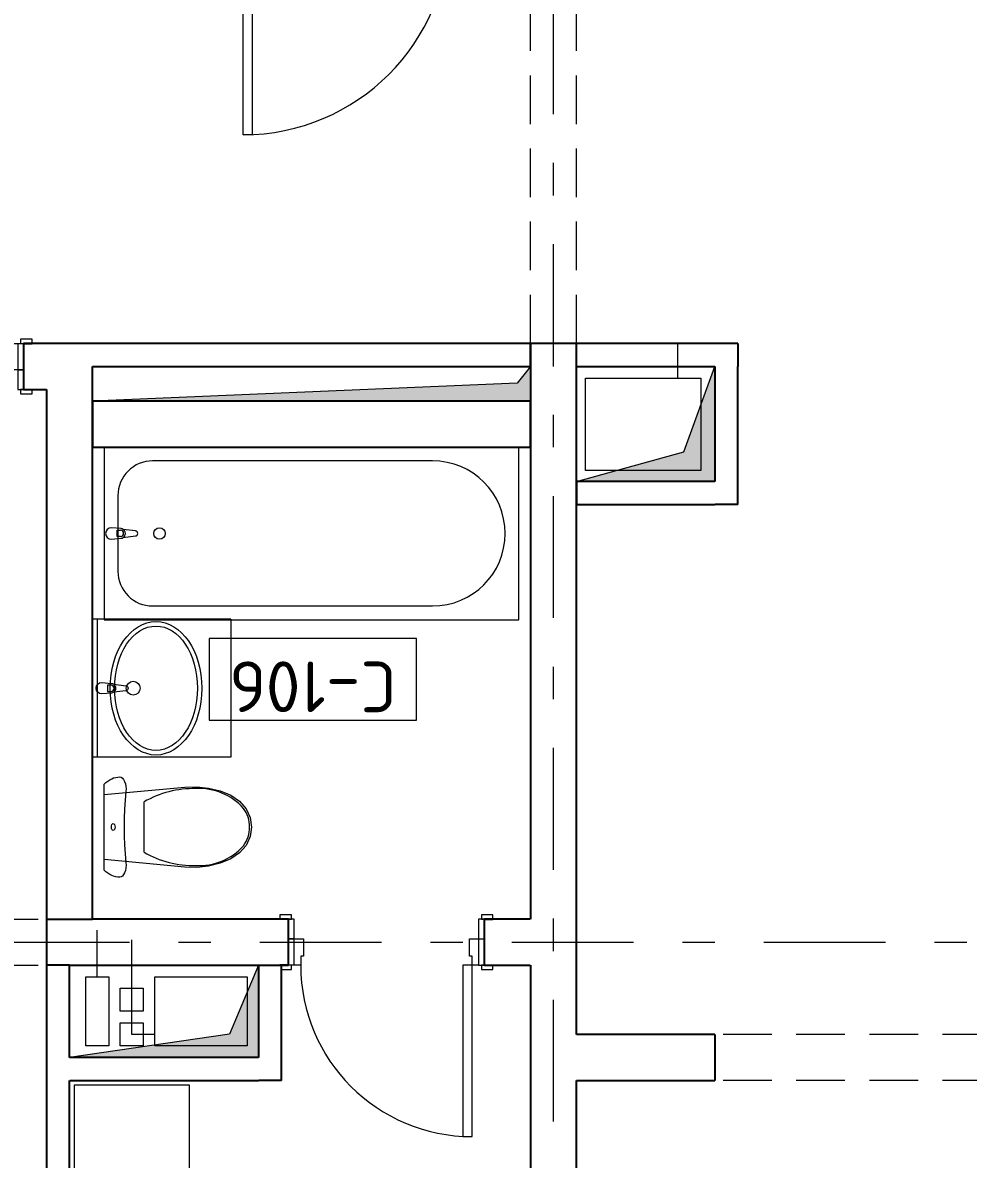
# Model space of a CAD drawing. Header units: millimetres. Extents: x 18162 to 3540582, y 72188 to 247925.
# Drawn here: x 347641 to 351744, y 83203 to 88138 of the extents above; entities that cross this region are included whole.
import ezdxf
from ezdxf.enums import TextEntityAlignment as Align

# ---------------------------------------------------------------- set-up
doc = ezdxf.new("R2010")
doc.units = ezdxf.units.MM
doc.header["$MEASUREMENT"] = 0
doc.set_wipeout_variables(frame=1)
for name, pattern in [('Double Dashed', [1093.611073, 529.166651, -211.666656, 141.111112, -211.666656]), ('Hidden Line', [317.5, 211.666667, -105.833333]), ('Wipeout_Contour', [1000, 0, -1000])]:
    doc.linetypes.add(name, pattern=pattern)
for name, color, linetype in [('Archicad Doors', 7, 'Continuous'), ('Archicad Zone Stamps', 7, 'Continuous'), ('Interior - Equipment', 7, 'Continuous'), ('Interior - Furniture', 7, 'Continuous'), ('Model Unit - Zone A', 7, 'Continuous'), ('Structural - Bearing', 7, 'Continuous'), ('Structural - Grid', 7, 'Continuous')]:
    doc.layers.add(name, color=color, linetype=linetype)
doc.styles.add('GENERATED_STYLE_2', font='')
doc.styles.add('GENERATED_STYLE_3', font='', dxfattribs={"width": 0.8})
doc.styles.get('GENERATED_STYLE_2').set_extended_font_data('ISOCPEUR MON')
doc.styles.get('GENERATED_STYLE_3').set_extended_font_data('ISOCPEUR MON')

# ---------------------------------------------------------------- blocks, each defined once
blk = doc.blocks.new('Rectangular Door Opening 27[29]_3', base_point=(318570.5, 0))
at = {"layer": 'Archicad Doors', "color": 7, "linetype": 'Hidden Line', "lineweight": 13}
for p, q in [((346544, 84245.7), (347744, 84245.7)), ((346544, 84245.7), (346544, 84045.7)), ((347744, 84245.7), (347744, 84045.7)), ((346544, 84045.7), (347744, 84045.7))]:
    blk.add_line(p, q, dxfattribs=at)
blk = doc.blocks.new('Door 27[32]_3', base_point=(318570.5, 0))
at = {"layer": 'Archicad Doors', "color": 7, "linetype": 'Continuous', "lineweight": 13}
for p, q in [((348807, 84264.7), (348757, 84264.7)), ((348757, 84264.7), (348757, 84245.7)), ((348757, 84245.7), (348807, 84245.7)), ((348794, 84245.7), (348757, 84245.7)), ((348794, 84245.7), (348757, 84245.7)), ((348819, 84245.7), (348794, 84245.7)), ((348794, 84245.7), (348794, 84160.7)), ((348794, 84160.7), (348794, 84245.7)), ((348794, 84160.7), (348794, 84245.7)), ((348807, 84245.7), (348807, 84264.7)), ((348819, 84160.7), (348819, 84245.7)), ((349644, 84245.7), (349619, 84245.7)), ((349619, 84245.7), (349619, 84160.7)), ((349681, 84264.7), (349631, 84264.7)), ((349631, 84264.7), (349631, 84245.7)), ((349631, 84245.7), (349681, 84245.7)), ((349644, 84160.7), (349644, 84245.7)), ((349644, 84160.7), (349644, 84245.7)), ((349644, 84160.7), (349644, 84245.7)), ((349644, 84245.7), (349681, 84245.7)), ((349644, 84245.7), (349681, 84245.7)), ((349681, 84245.7), (349681, 84264.7)), ((348794, 84160.7), (348819, 84160.7)), ((348819, 84160.7), (348794, 84160.7)), ((348794, 84045.7), (348794, 84160.7)), ((348794, 84045.7), (348794, 84160.7)), ((348794, 84045.7), (348794, 84160.7)), ((348819, 84045.7), (348819, 84160.7)), ((348819, 84160.7), (348859, 84160.7)), ((348859, 84160.7), (348859, 84085.7)), ((349579, 84085.7), (349579, 84160.7)), ((349579, 84160.7), (349619, 84160.7)), ((349619, 84160.7), (349644, 84160.7)), ((349619, 84160.7), (349644, 84160.7)), ((349619, 84160.7), (349619, 84045.7)), ((349644, 84045.7), (349644, 84160.7)), ((349644, 84045.7), (349644, 84160.7)), ((349644, 84045.7), (349644, 84160.7)), ((348807, 84045.7), (348757, 84045.7)), ((348757, 84045.7), (348757, 84026.7)), ((348794, 84045.7), (348757, 84045.7)), ((348794, 84045.7), (348757, 84045.7)), ((348819, 84045.7), (348794, 84045.7)), ((348807, 84026.7), (348807, 84045.7)), ((348847, 84045.7), (348819, 84045.7)), ((348859, 84085.7), (348847, 84085.7)), ((348847, 84085.7), (348847, 84045.7)), ((349591, 84045.7), (349551, 84045.7)), ((349551, 84045.7), (349551, 83301.7)), ((349591, 84085.7), (349579, 84085.7)), ((349591, 84045.7), (349591, 84085.7)), ((349619, 84045.7), (349591, 84045.7)), ((349591, 83301.7), (349591, 84045.7)), ((349619, 84045.7), (349644, 84045.7)), ((349681, 84045.7), (349631, 84045.7)), ((349631, 84045.7), (349631, 84026.7)), ((349644, 84045.7), (349681, 84045.7)), ((349644, 84045.7), (349681, 84045.7)), ((349681, 84026.7), (349681, 84045.7)), ((348757, 84026.7), (348807, 84026.7)), ((349631, 84026.7), (349681, 84026.7)), ((349551, 83301.7), (349591, 83301.7))]:
    blk.add_line(p, q, dxfattribs=at)
blk.add_arc((349591, 84045.7), 744, 180, 270, dxfattribs=at)
blk = doc.blocks.new('АЦӨ_C-106_35_3', base_point=(348894, 85270.7))
at = {"layer": 'Archicad Zone Stamps', "color": 7, "linetype": 'Continuous', "lineweight": 5}
for p, q in [((349350.2, 85464.4), (348450.2, 85464.4)), ((348450.2, 85464.4), (348450.2, 85109.6)), ((349350.2, 85109.6), (349350.2, 85464.4)), ((348450.2, 85109.6), (349350.2, 85109.6))]:
    blk.add_line(p, q, dxfattribs=at)
at = {"layer": 'Archicad Zone Stamps', "color": 7, "lineweight": 5, "style": 'GENERATED_STYLE_2'}
for tag, p in [('DUMMY_861', (348538, 85145.1)), ('ROOM_NUMBER', (348900.2, 85145.1))]:
    blk.add_attdef(tag, text='', height=220, rotation=180, dxfattribs=at).set_placement(p, align=Align.TOP_CENTER)
blk = doc.blocks.new('Rectangular Door Opening 27[42]_3', base_point=(318570.5, 0))
at = {"layer": 'Archicad Doors', "color": 7, "linetype": 'Hidden Line', "lineweight": 13}
for p, q in [((349844, 86745.7), (349844, 88545.7)), ((350044, 88545.7), (349844, 88545.7)), ((350044, 86745.7), (350044, 88545.7)), ((350044, 86745.7), (349844, 86745.7))]:
    blk.add_line(p, q, dxfattribs=at)
blk = doc.blocks.new('Door 27[50]_3', base_point=(318570.5, 0))
at = {"layer": 'Archicad Doors', "color": 7, "linetype": 'Continuous', "lineweight": 13}
for p, q in [((348507, 88745.7), (348507, 88764.7)), ((348507, 88764.7), (348557, 88764.7)), ((348557, 88745.7), (348507, 88745.7)), ((348544, 88745.7), (348507, 88745.7)), ((348544, 88745.7), (348507, 88745.7)), ((348544, 88660.7), (348544, 88745.7)), ((348544, 88745.7), (348569, 88745.7)), ((348544, 88660.7), (348544, 88745.7)), ((348544, 88660.7), (348544, 88745.7)), ((348557, 88764.7), (348557, 88745.7)), ((348569, 88745.7), (348569, 88660.7)), ((349519, 88660.7), (349519, 88745.7)), ((349519, 88745.7), (349544, 88745.7)), ((349531, 88764.7), (349581, 88764.7)), ((349531, 88745.7), (349531, 88764.7)), ((349581, 88745.7), (349531, 88745.7)), ((349544, 88745.7), (349544, 88660.7)), ((349544, 88660.7), (349544, 88745.7)), ((349544, 88660.7), (349544, 88745.7)), ((349544, 88745.7), (349581, 88745.7)), ((349544, 88745.7), (349581, 88745.7)), ((349581, 88764.7), (349581, 88745.7)), ((348569, 88660.7), (348544, 88660.7)), ((348569, 88660.7), (348544, 88660.7)), ((348544, 88545.7), (348544, 88660.7)), ((348544, 88545.7), (348544, 88660.7)), ((348544, 88545.7), (348544, 88660.7)), ((348569, 88660.7), (348569, 88545.7)), ((348609, 88660.7), (348569, 88660.7)), ((348609, 88585.7), (348609, 88660.7)), ((349479, 88660.7), (349479, 88585.7)), ((349519, 88660.7), (349479, 88660.7)), ((349544, 88660.7), (349519, 88660.7)), ((349519, 88660.7), (349544, 88660.7)), ((349519, 88545.7), (349519, 88660.7)), ((349544, 88545.7), (349544, 88660.7)), ((349544, 88545.7), (349544, 88660.7)), ((349544, 88545.7), (349544, 88660.7)), ((348597, 88545.7), (348597, 88585.7)), ((348597, 88585.7), (348609, 88585.7)), ((349479, 88585.7), (349491, 88585.7)), ((349491, 88585.7), (349491, 88545.7)), ((348507, 88526.7), (348507, 88545.7)), ((348507, 88545.7), (348557, 88545.7)), ((348544, 88545.7), (348507, 88545.7)), ((348544, 88545.7), (348507, 88545.7)), ((348569, 88545.7), (348544, 88545.7)), ((348557, 88545.7), (348557, 88526.7)), ((348569, 88545.7), (348597, 88545.7)), ((348597, 87651.7), (348597, 88545.7)), ((348597, 88545.7), (348637, 88545.7)), ((348637, 88545.7), (348637, 87651.7)), ((349491, 88545.7), (349519, 88545.7)), ((349519, 88545.7), (349544, 88545.7)), ((349531, 88545.7), (349581, 88545.7)), ((349531, 88526.7), (349531, 88545.7)), ((349544, 88545.7), (349581, 88545.7)), ((349544, 88545.7), (349581, 88545.7)), ((349581, 88545.7), (349581, 88526.7)), ((348557, 88526.7), (348507, 88526.7)), ((349581, 88526.7), (349531, 88526.7)), ((348637, 87651.7), (348597, 87651.7))]:
    blk.add_line(p, q, dxfattribs=at)
blk.add_arc((348597, 88545.7), 894, 270, 0, dxfattribs=at)
blk = doc.blocks.new('Door 27[66]_3', base_point=(318570.5, 0))
at = {"layer": 'Archicad Doors', "color": 7, "linetype": 'Continuous', "lineweight": 13}
for p, q in [((346697, 87639.7), (346697, 86745.7)), ((346737, 87639.7), (346697, 87639.7)), ((346737, 86745.7), (346737, 87639.7)), ((346657, 86764.7), (346607, 86764.7)), ((346607, 86764.7), (346607, 86745.7)), ((346657, 86745.7), (346657, 86764.7)), ((347681, 86764.7), (347631, 86764.7)), ((347631, 86764.7), (347631, 86745.7)), ((347681, 86745.7), (347681, 86764.7)), ((346607, 86745.7), (346657, 86745.7)), ((346644, 86745.7), (346607, 86745.7)), ((346644, 86745.7), (346607, 86745.7)), ((346669, 86745.7), (346644, 86745.7)), ((346644, 86745.7), (346644, 86630.7)), ((346644, 86745.7), (346644, 86630.7)), ((346644, 86745.7), (346644, 86630.7)), ((346669, 86630.7), (346669, 86745.7)), ((346669, 86745.7), (346697, 86745.7)), ((346697, 86745.7), (346697, 86705.7)), ((346697, 86745.7), (346737, 86745.7)), ((347591, 86705.7), (347591, 86745.7)), ((347591, 86745.7), (347619, 86745.7)), ((347619, 86745.7), (347644, 86745.7)), ((347619, 86745.7), (347619, 86630.7)), ((347631, 86745.7), (347681, 86745.7)), ((347644, 86745.7), (347644, 86630.7)), ((347644, 86745.7), (347644, 86630.7)), ((347644, 86745.7), (347644, 86630.7)), ((347644, 86745.7), (347681, 86745.7)), ((347644, 86745.7), (347681, 86745.7)), ((346697, 86705.7), (346709, 86705.7)), ((346709, 86705.7), (346709, 86630.7)), ((347579, 86630.7), (347579, 86705.7)), ((347579, 86705.7), (347591, 86705.7)), ((346644, 86630.7), (346644, 86545.7)), ((346669, 86630.7), (346644, 86630.7)), ((346669, 86630.7), (346644, 86630.7)), ((346644, 86630.7), (346644, 86545.7)), ((346644, 86630.7), (346644, 86545.7)), ((346669, 86545.7), (346669, 86630.7)), ((346709, 86630.7), (346669, 86630.7)), ((347619, 86630.7), (347579, 86630.7)), ((347619, 86630.7), (347619, 86545.7)), ((347644, 86630.7), (347619, 86630.7)), ((347619, 86630.7), (347644, 86630.7)), ((347644, 86545.7), (347644, 86630.7)), ((347644, 86630.7), (347644, 86545.7)), ((347644, 86630.7), (347644, 86545.7)), ((346657, 86545.7), (346607, 86545.7)), ((346607, 86545.7), (346607, 86526.7)), ((346644, 86545.7), (346607, 86545.7)), ((346644, 86545.7), (346607, 86545.7)), ((346607, 86526.7), (346657, 86526.7)), ((346644, 86545.7), (346669, 86545.7)), ((346657, 86526.7), (346657, 86545.7)), ((347619, 86545.7), (347644, 86545.7)), ((347681, 86545.7), (347631, 86545.7)), ((347631, 86545.7), (347631, 86526.7)), ((347631, 86526.7), (347681, 86526.7)), ((347644, 86545.7), (347681, 86545.7)), ((347644, 86545.7), (347681, 86545.7)), ((347681, 86526.7), (347681, 86545.7))]:
    blk.add_line(p, q, dxfattribs=at)
blk.add_arc((346697, 86745.7), 894, 0, 90, dxfattribs=at)
blk = doc.blocks.new('Rectangular Door Opening 27[70]_3', base_point=(318570.5, 0))
at = {"layer": 'Archicad Doors', "color": 7, "linetype": 'Hidden Line', "lineweight": 13}
for p, q in [((351844, 83745.7), (350644, 83745.7)), ((350644, 83745.7), (350644, 83545.7)), ((351844, 83745.7), (351844, 83545.7)), ((351844, 83545.7), (350644, 83545.7))]:
    blk.add_line(p, q, dxfattribs=at)
blk = doc.blocks.new('Basin Cabinet 27[34]_3', base_point=(348544, 85548.6))
at = {"layer": 'Interior - Equipment', "color": 7, "linetype": 'Continuous', "lineweight": 5}
for p, q in [((347944, 85548.6), (347944, 84948.6)), ((348544, 85548.6), (347944, 85548.6)), ((347964, 85548.6), (347964, 84948.6)), ((348544, 85548.6), (348544, 84948.6)), ((348023.8, 85262.2), (348008.9, 85262.2)), ((348008.9, 85262.2), (348008.9, 85235)), ((348008.9, 85235), (348023.8, 85235)), ((348544, 84948.6), (347944, 84948.6))]:
    blk.add_line(p, q, dxfattribs=at)
at = {"layer": 'Interior - Equipment', "color": 7, "linetype": 'Continuous', "lineweight": 5, "flags": 128}
blk.add_lwpolyline([(347984, 85273.6), (348025.9, 85269.6, -0.12102), (348035.4, 85266.3), (348088.4, 85259.7, -0.882566), (348088.4, 85237.5), (348035.4, 85230.9, -0.12102), (348025.9, 85227.6), (347984, 85223.6, -1)], format="xyb", close=True, dxfattribs=at)
at = {"layer": 'Interior - Equipment', "color": 7, "linetype": 'Continuous', "lineweight": 5}
blk.add_circle((348120.2, 85248.6), 30, dxfattribs=at)
for centre, radius, start, end in [((348023.8, 85248.6), 13.6, 270, 90), ((348024, 85248.6), 21.1, 302.771, 57.229)]:
    blk.add_arc(centre, radius, start, end, dxfattribs=at)
for major_axis, ratio in [((0, 290), 0.686667), ((0, 270), 0.666667)]:
    blk.add_ellipse((348219, 85248.6), major_axis=major_axis, ratio=ratio, dxfattribs=at)
blk = doc.blocks.new('Bookshelf 02 27[128]_3', base_point=(348364, 82525.7))
at = {"layer": 'Interior - Furniture', "color": 7, "linetype": 'Continuous', "lineweight": 5}
blk.add_line((348364, 83025.7), (347864, 83025.7), dxfattribs=at)
at = {"layer": 'Interior - Furniture', "color": 7, "linetype": 'Continuous', "lineweight": 5, "flags": 128}
blk.add_lwpolyline([(348364, 82525.7), (348364, 83525.7), (347864, 83525.7), (347864, 82525.7)], close=True, dxfattribs=at)
blk = doc.blocks.new('Bathtub 27[164]_3', base_point=(347994, 86295.7))
at = {"layer": 'Interior - Equipment', "color": 7, "linetype": 'Continuous', "lineweight": 5}
for p, q in [((348050.2, 85934.3), (348065.1, 85934.3)), ((348050.2, 85907.1), (348050.2, 85934.3)), ((348065.1, 85907.1), (348050.2, 85907.1))]:
    blk.add_line(p, q, dxfattribs=at)
at = {"layer": 'Interior - Equipment', "color": 7, "linetype": 'Continuous', "lineweight": 5, "flags": 128}
blk.add_lwpolyline([(347994, 85545.7), (349794, 85545.7), (349794, 86295.7), (347994, 86295.7)], close=True, dxfattribs=at)
for points in [[(348204, 86235.7, 0.414214), (348054, 86085.7), (348054, 85755.7, 0.414214), (348204, 85605.7), (349419, 85605.7, 1), (349419, 86235.7)], [(348025.3, 85895.7), (348067.2, 85899.7, 0.12102), (348076.8, 85902.9), (348129.7, 85909.6, 0.882566), (348129.7, 85931.8), (348076.8, 85938.4, 0.12102), (348067.2, 85941.7), (348025.3, 85945.7, 1)]]:
    blk.add_lwpolyline(points, format="xyb", close=True, dxfattribs=at)
at = {"layer": 'Interior - Equipment', "color": 7, "linetype": 'Continuous', "lineweight": 5}
blk.add_circle((348234, 85920.7), 25, dxfattribs=at)
for centre, radius, start, end in [((348065.1, 85920.7), 13.6, 270, 90), ((348065.3, 85920.7), 21.1, 302.771, 57.229)]:
    blk.add_arc(centre, radius, start, end, dxfattribs=at)
blk = doc.blocks.new('WC 27[165]_3', base_point=(347994, 84645.7))
at = {"layer": 'Interior - Equipment', "color": 7, "linetype": 'Continuous', "lineweight": 5}
for p, q in [((348167, 84645.7), (348167, 84754.6)), ((348167, 84536.7), (348167, 84645.7))]:
    blk.add_line(p, q, dxfattribs=at)
at = {"layer": 'Interior - Equipment', "color": 7, "linetype": 'Continuous', "lineweight": 5, "flags": 128}
for points in [[(347994, 84832.4), (348001.9, 84839.5), (348010, 84845.7), (348018.3, 84851), (348026.7, 84855.4), (348035.3, 84858.8), (348044, 84861.2), (348052.7, 84862.7), (348061.4, 84863.2), (348067.5, 84861.9), (348073.2, 84858.1), (348078.4, 84852), (348082.8, 84843.9), (348086.1, 84834.1), (348088.2, 84823.2), (348089, 84811.7), (348088.4, 84800.2), (348084.9, 84761.9), (348082.3, 84723.3), (348080.8, 84684.5), (348080.3, 84645.7), (348080.8, 84606.8), (348082.3, 84568), (348084.9, 84529.5), (348088.4, 84491.2), (348089, 84479.6), (348088.2, 84468.1), (348086.1, 84457.2), (348082.8, 84447.5), (348078.4, 84439.3), (348073.2, 84433.2), (348067.5, 84429.5), (348061.4, 84428.2), (348052.7, 84428.7), (348044, 84430.1), (348035.3, 84432.6), (348026.7, 84436), (348018.3, 84440.3), (348010, 84445.6), (348001.9, 84451.8), (347994, 84458.9)], [(348447.4, 84815.1), (348497.1, 84802.7), (348544.1, 84783.7), (348581.3, 84758.1), (348609.8, 84725), (348627.8, 84686.7), (348634, 84645.7), (348627.8, 84604.6), (348609.8, 84566.3), (348581.3, 84533.3), (348544.1, 84507.7), (348497.1, 84488.7), (348447.4, 84476.2), (348396.1, 84470.8), (348344.4, 84472.3), (347994, 84504.7), (347994, 84786.6), (348344.4, 84819), (348396.1, 84820.6)]]:
    blk.add_lwpolyline(points, close=True, dxfattribs=at)
at = {"layer": 'Interior - Equipment', "color": 7, "linetype": 'Continuous', "lineweight": 5}
for centre, major_axis, start_param, end_param in [((348381.9, 84387.6), (425.5, 0), 1.547181, 2.100201), ((348406.3, 84556.2), (257.1, 0), 0.725939, 1.626528), ((348486.7, 84644.9), (138.6, 0), 0.005861, 0.632505), ((348486.7, 84646.5), (138.6, 0), 5.650681, 6.277324), ((348406.3, 84735.1), (257.1, 0), 4.656662, 5.55725), ((348381.9, 84903.8), (425.5, 0), 4.182987, 4.736007)]:
    blk.add_ellipse(centre, major_axis=major_axis, ratio=0.999377, start_param=start_param, end_param=end_param, dxfattribs=at)
blk.add_ellipse((348033.3, 84645.7), major_axis=(0, 15), ratio=0.524717, dxfattribs=at)
blk = doc.blocks.new('Standard grid marker[169]_3', base_point=(336732.8, 84145.7))
at = {"layer": 'Structural - Grid', "color": 13, "linetype": 'Double Dashed', "lineweight": 13}
blk.add_line((337732.8, 84145.7), (372294.9, 84145.7), dxfattribs=at)
at = {"layer": 'Structural - Grid', "color": 13, "lineweight": 13, "style": 'GENERATED_STYLE_3'}
blk.add_attdef('AC_MarkerText_1', text='', height=250, rotation=180, dxfattribs=at).set_placement((373594.9, 84020.7), align=Align.TOP_CENTER)
blk = doc.blocks.new('Standard grid marker[174]_3', base_point=(349944, 72524.1))
at = {"layer": 'Structural - Grid', "color": 13, "linetype": 'Double Dashed', "lineweight": 13}
blk.add_line((349944, 73524.1), (349944, 100185.5), dxfattribs=at)
at = {"layer": 'Structural - Grid', "color": 13, "lineweight": 13, "style": 'GENERATED_STYLE_3'}
blk.add_attdef('AC_MarkerText_1', text='', height=250, rotation=180, dxfattribs=at).set_placement((349944, 101360.5), align=Align.TOP_CENTER)

msp = doc.modelspace()

# ---------------------------------------------------------------- linework, layer by layer
at = {"layer": 'Structural - Bearing', "color": 7, "linetype": 'Continuous', "lineweight": 13, "flags": 128}
for points in [[(349844, 86495.7), (349844, 86645.7), (347944, 86645.7), (347944, 86545.7), (347944, 86495.7)], [(350044, 86645.7), (350644.3, 86645.7), (350644.3, 86145.7), (350044, 86145.7)]]:
    msp.add_lwpolyline(points, close=True, dxfattribs=at)
at = {"layer": 'Structural - Grid', "color": 7, "linetype": 'Continuous', "lineweight": 5}
for points in [[(350083.3, 86194.5), (350083.3, 86594.5), (350583.3, 86594.5), (350583.3, 86194.5)], [(348014, 83695.7), (347914, 83695.7), (347914, 83995.7), (348014, 83995.7)], [(348214, 83695.7), (348214, 83995.7), (348614, 83995.7), (348614, 83695.7)], [(348064, 83945.7), (348164, 83945.7), (348164, 83845.7), (348064, 83845.7)], [(348064, 83795.7), (348164, 83795.7), (348164, 83695.7), (348064, 83695.7)]]:
    msp.add_lwpolyline(points, close=True, dxfattribs=at)

# ---------------------------------------------------------------- block references
at = {"layer": 'Archicad Doors', "color": 7, "linetype": 'Continuous', "lineweight": 13}
msp.add_blockref('Door 27[50]_3', (318570.5, 0), dxfattribs=at)
at = {"layer": 'Interior - Equipment', "color": 7, "linetype": 'Continuous', "lineweight": 5}
msp.add_blockref('WC 27[165]_3', (347994, 84645.7), dxfattribs=at)
at = {"layer": 'Model Unit - Zone A', "color": 7, "linetype": 'Continuous', "lineweight": 5}
msp.add_blockref('АЦӨ_C-106_35_3', (348894, 85270.7), dxfattribs=at).add_auto_attribs({'ROOM_NUMBER': 'C-106'})

# ---------------------------------------------------------------- wipeouts: each hides what was drawn before it
at = {"color": 254, "linetype": 'Wipeout_Contour', "lineweight": 0, "ltscale": 1433160.415365383}
msp.add_wipeout([(347744, 84245.7), (347744, 84045.7), (348794, 84045.7), (348794, 84245.7)], dxfattribs=at).dxf.layer = 'Structural - Bearing'
at = {"color": 254, "linetype": 'Wipeout_Contour', "lineweight": 0, "ltscale": 1438895.982765135}
msp.add_wipeout([(349644, 84245.7), (349644, 84045.7), (349844, 84045.7), (349844, 84245.7)], dxfattribs=at).dxf.layer = 'Structural - Bearing'

# ---------------------------------------------------------------- next in the draw order: linework, layer by layer
at = {"layer": 'Structural - Bearing', "color": 7, "linetype": 'Continuous', "lineweight": 25}
for p, q in [((347744, 84245.7), (347744, 84045.7)), ((348794, 84245.7), (348757, 84245.7)), ((348794, 84160.7), (348794, 84245.7)), ((349644, 84245.7), (349681, 84245.7)), ((349644, 84160.7), (349644, 84245.7)), ((348794, 84045.7), (348794, 84160.7)), ((349644, 84045.7), (349644, 84160.7)), ((348794, 84045.7), (348757, 84045.7)), ((349644, 84045.7), (349681, 84045.7))]:
    msp.add_line(p, q, dxfattribs=at)
at = {"layer": 'Structural - Bearing', "color": 7, "linetype": 'Continuous', "lineweight": 25, "flags": 128}
for points in [[(348794, 84245.7), (347744, 84245.7)], [(349844, 84245.7), (349644, 84245.7)], [(347744, 84045.7), (348794, 84045.7)], [(349644, 84045.7), (349844, 84045.7)]]:
    msp.add_lwpolyline(points, dxfattribs=at)
at = {"layer": 'Structural - Bearing', "color": 7, "linetype": 'Continuous', "lineweight": 13, "flags": 128}
msp.add_lwpolyline([(347844, 84045.7), (348664, 84045.7), (348664, 83645.7), (347844, 83645.7)], close=True, dxfattribs=at)
at = {"layer": 'Structural - Grid', "color": 7, "linetype": 'Continuous', "lineweight": 5}
for points in [[(347964, 83995.7), (347964, 84198.4)], [(348214, 83745.7), (348114, 83745.7), (348114, 84155.7)]]:
    msp.add_lwpolyline(points, dxfattribs=at)

# ---------------------------------------------------------------- next in the draw order: block references
at = {"layer": 'Archicad Doors', "color": 7, "linetype": 'Hidden Line', "lineweight": 13}
msp.add_blockref('Rectangular Door Opening 27[29]_3', (318570.5, 0), dxfattribs=at)
at = {"layer": 'Archicad Doors', "color": 7, "linetype": 'Continuous', "lineweight": 13}
msp.add_blockref('Door 27[32]_3', (318570.5, 0), dxfattribs=at)

# ---------------------------------------------------------------- next in the draw order: wipeouts: each hides what was drawn before it
at = {"color": 254, "linetype": 'Wipeout_Contour', "lineweight": 0, "ltscale": 1075346.835422697}
msp.add_wipeout([(347744, 86545.7), (347944, 86745.7), (347744, 86745.7)], dxfattribs=at).dxf.layer = 'Structural - Bearing'
at = {"color": 254, "linetype": 'Wipeout_Contour', "lineweight": 0, "ltscale": 1442092.529867869}
msp.add_wipeout([(349844, 86645.7), (350044, 86645.7), (350044, 86745.7), (349844, 86745.7)], dxfattribs=at).dxf.layer = 'Structural - Bearing'
at = {"color": 254, "linetype": 'Wipeout_Contour', "lineweight": 0, "ltscale": 1083790.475441048}
msp.add_wipeout([(350644.3, 86645.7), (350744.3, 86645.7), (350744.3, 86745.7)], dxfattribs=at).dxf.layer = 'Structural - Bearing'
at = {"color": 254, "linetype": 'Wipeout_Contour', "lineweight": 0, "ltscale": 1437727.545451094}
msp.add_wipeout([(349844, 86495.7), (347944, 86495.7), (347944, 86295.7), (349844, 86295.7)], dxfattribs=at).dxf.layer = 'Structural - Bearing'
at = {"color": 254, "linetype": 'Wipeout_Contour', "lineweight": 0, "ltscale": 1083263.864458377}
msp.add_wipeout([(350644.3, 86145.7), (350644.3, 86045.7), (350744.3, 86045.7)], dxfattribs=at).dxf.layer = 'Structural - Bearing'

# ---------------------------------------------------------------- next in the draw order: linework, layer by layer
at = {"layer": 'Structural - Bearing', "color": 7, "linetype": 'Continuous', "lineweight": 25}
msp.add_line((350044, 86745.7), (349844, 86745.7), dxfattribs=at)
at = {"layer": 'Structural - Bearing', "color": 7, "linetype": 'Continuous', "lineweight": 25, "flags": 128}
for points in [[(349844, 86745.7), (349844, 86645.7)], [(350044, 86645.7), (350044, 86745.7)], [(349844, 86495.7), (347944, 86495.7)], [(347944, 86495.7), (347944, 86295.7)], [(349844, 86295.7), (349844, 86495.7)], [(347944, 86295.7), (349844, 86295.7)]]:
    msp.add_lwpolyline(points, dxfattribs=at)

# ---------------------------------------------------------------- next in the draw order: block references
at = {"layer": 'Archicad Doors', "color": 7, "linetype": 'Hidden Line', "lineweight": 13}
msp.add_blockref('Rectangular Door Opening 27[42]_3', (318570.5, 0), dxfattribs=at)
at = {"layer": 'Interior - Equipment', "color": 7, "linetype": 'Continuous', "lineweight": 5}
msp.add_blockref('Bathtub 27[164]_3', (347994, 86295.7), dxfattribs=at)

# ---------------------------------------------------------------- next in the draw order: wipeouts: each hides what was drawn before it
at = {"color": 254, "linetype": 'Wipeout_Contour', "lineweight": 0, "ltscale": 1075491.351508836}
msp.add_wipeout([(347744, 86545.7), (347944, 86545.7), (347944, 86745.7)], dxfattribs=at).dxf.layer = 'Structural - Bearing'
at = {"color": 254, "linetype": 'Wipeout_Contour', "lineweight": 0, "ltscale": 1075722.170703425}
msp.add_wipeout([(348664, 83645.7), (348664, 83545.7), (348764, 83545.7)], dxfattribs=at).dxf.layer = 'Structural - Bearing'

# ---------------------------------------------------------------- next in the draw order: linework, layer by layer
at = {"layer": 'Structural - Bearing', "color": 7, "linetype": 'Continuous', "lineweight": 25, "flags": 128}
msp.add_lwpolyline([(347944, 86745.7), (347744, 86745.7)], dxfattribs=at)

# ---------------------------------------------------------------- next in the draw order: wipeouts: each hides what was drawn before it
at = {"color": 254, "linetype": 'Wipeout_Contour', "lineweight": 0, "ltscale": 1438410.999793882}
msp.add_wipeout([(349844, 86645.7), (349844, 78745.7), (350044, 78745.7), (350044, 86645.7)], dxfattribs=at).dxf.layer = 'Structural - Bearing'
at = {"color": 254, "linetype": 'Wipeout_Contour', "lineweight": 0, "ltscale": 1432698.717659924}
msp.add_wipeout([(347744, 86545.7), (347744, 84245.7), (347944, 84245.7), (347944, 86545.7)], dxfattribs=at).dxf.layer = 'Structural - Bearing'
at = {"color": 254, "linetype": 'Wipeout_Contour', "lineweight": 0, "ltscale": 1434609.751620144}
msp.add_wipeout([(348764, 83645.7), (348764, 84045.7), (348664, 84045.7), (348664, 83645.7)], dxfattribs=at).dxf.layer = 'Structural - Bearing'

# ---------------------------------------------------------------- next in the draw order: linework, layer by layer
at = {"layer": 'Structural - Bearing', "color": 7, "linetype": 'Continuous', "lineweight": 25, "flags": 128}
for points in [[(347944, 84245.7), (347944, 86645.7)], [(349844, 86645.7), (349844, 84245.7)], [(350044, 83745.7), (350044, 86645.7)], [(347744, 86545.7), (347744, 84245.7)], [(347744, 84245.7), (347844, 84245.7)], [(347844, 84245.7), (347944, 84245.7)], [(348664, 84045.7), (348764, 84045.7)], [(349844, 84045.7), (349844, 78745.7)], [(350044, 78745.7), (350044, 83545.7)]]:
    msp.add_lwpolyline(points, dxfattribs=at)

# ---------------------------------------------------------------- next in the draw order: block references
at = {"layer": 'Interior - Equipment', "color": 7, "linetype": 'Continuous', "lineweight": 5}
msp.add_blockref('Basin Cabinet 27[34]_3', (348544, 85548.6), dxfattribs=at)

# ---------------------------------------------------------------- next in the draw order: wipeouts: each hides what was drawn before it
at = {"color": 254, "linetype": 'Wipeout_Contour', "lineweight": 0, "ltscale": 1075841.988222996}
msp.add_wipeout([(348764, 83645.7), (348664, 83645.7), (348764, 83545.7)], dxfattribs=at).dxf.layer = 'Structural - Bearing'

# ---------------------------------------------------------------- next in the draw order: linework, layer by layer
at = {"layer": 'Structural - Bearing', "color": 7, "linetype": 'Continuous', "lineweight": 25, "flags": 128}
for points in [[(348664, 84045.7), (348664, 83645.7)], [(348764, 83545.7), (348764, 84045.7)], [(348764, 83545.7), (348664, 83545.7)]]:
    msp.add_lwpolyline(points, dxfattribs=at)

# ---------------------------------------------------------------- next in the draw order: wipeouts: each hides what was drawn before it
at = {"color": 254, "linetype": 'Wipeout_Contour', "lineweight": 0, "ltscale": 1433309.925277059}
msp.add_wipeout([(347744, 86745.7), (347644, 86745.7), (347644, 86545.7), (347744, 86545.7)], dxfattribs=at).dxf.layer = 'Structural - Bearing'
at = {"color": 254, "linetype": 'Wipeout_Contour', "lineweight": 0, "ltscale": 1438016.420338769}
msp.add_wipeout([(347944, 86645.7), (349844, 86645.7), (349844, 86745.7), (347944, 86745.7)], dxfattribs=at).dxf.layer = 'Structural - Bearing'
at = {"color": 254, "linetype": 'Wipeout_Contour', "lineweight": 0, "ltscale": 1443646.346933465}
msp.add_wipeout([(350644.3, 86745.7), (350044, 86745.7), (350044, 86645.7), (350644.3, 86645.7)], dxfattribs=at).dxf.layer = 'Structural - Bearing'
at = {"color": 254, "linetype": 'Wipeout_Contour', "lineweight": 0, "ltscale": 1440763.766525119}
msp.add_wipeout([(350044, 83745.7), (350044, 83545.7), (350644, 83545.7), (350644, 83745.7)], dxfattribs=at).dxf.layer = 'Structural - Bearing'

# ---------------------------------------------------------------- next in the draw order: hatches: boundary and pattern name
at = {"layer": 'Structural - Grid', "linetype": 'Continuous', "lineweight": 13}
msp.add_hatch(color=7, dxfattribs=at).paths.add_polyline_path([(349844, 86645.7), (349786.6, 86572.6), (347944, 86495.7), (349844, 86495.7)])

# ---------------------------------------------------------------- next in the draw order: linework, layer by layer
at = {"layer": 'Structural - Bearing', "color": 7, "linetype": 'Continuous', "lineweight": 25}
for p, q in [((347644, 86745.7), (347681, 86745.7)), ((347644, 86745.7), (347644, 86630.7)), ((347644, 86630.7), (347644, 86545.7)), ((347644, 86545.7), (347681, 86545.7)), ((350644, 83745.7), (350644, 83545.7))]:
    msp.add_line(p, q, dxfattribs=at)
at = {"layer": 'Structural - Bearing', "color": 7, "linetype": 'Continuous', "lineweight": 25, "flags": 128}
for points in [[(347744, 86745.7), (347644, 86745.7)], [(349844, 86745.7), (347944, 86745.7)], [(349844, 86645.7), (349844, 86745.7)], [(350044, 86645.7), (350044, 86745.7)], [(347944, 86645.7), (349844, 86645.7)], [(347644, 86545.7), (347744, 86545.7)], [(350644, 83745.7), (350044, 83745.7)], [(350044, 83545.7), (350644, 83545.7)]]:
    msp.add_lwpolyline(points, dxfattribs=at)
at = {"layer": 'Structural - Grid', "color": 7, "linetype": 'Continuous', "lineweight": 5}
msp.add_lwpolyline([(350483.3, 86594.5), (350483.3, 86745.7)], dxfattribs=at)
at = {"layer": 'Structural - Grid', "color": 7, "linetype": 'Continuous', "lineweight": 13, "flags": 128}
msp.add_lwpolyline([(349844, 86645.7), (349786.6, 86572.6), (347944, 86495.7), (349844, 86495.7)], close=True, dxfattribs=at)

# ---------------------------------------------------------------- next in the draw order: block references
at = {"layer": 'Archicad Doors', "color": 7, "linetype": 'Continuous', "lineweight": 13}
msp.add_blockref('Door 27[66]_3', (318570.5, 0), dxfattribs=at)
at = {"layer": 'Archicad Doors', "color": 7, "linetype": 'Hidden Line', "lineweight": 13}
msp.add_blockref('Rectangular Door Opening 27[70]_3', (318570.5, 0), dxfattribs=at)

# ---------------------------------------------------------------- next in the draw order: wipeouts: each hides what was drawn before it
at = {"color": 254, "linetype": 'Wipeout_Contour', "lineweight": 0, "ltscale": 1083718.607297355}
msp.add_wipeout([(350644.3, 86745.7), (350644.3, 86645.7), (350744.3, 86745.7)], dxfattribs=at).dxf.layer = 'Structural - Bearing'
at = {"color": 254, "linetype": 'Wipeout_Contour', "lineweight": 0, "ltscale": 1432586.915394584}
msp.add_wipeout([(348664, 83645.7), (347844, 83645.7), (347844, 83545.7), (348664, 83545.7)], dxfattribs=at).dxf.layer = 'Structural - Bearing'

# ---------------------------------------------------------------- next in the draw order: linework, layer by layer
at = {"layer": 'Structural - Bearing', "color": 7, "linetype": 'Continuous', "lineweight": 25, "flags": 128}
for points in [[(350744.3, 86745.7), (350044, 86745.7)], [(350744.3, 86745.7), (350744.3, 86645.7)], [(350044, 86645.7), (350644.3, 86645.7)], [(348664, 83645.7), (347844, 83645.7)], [(347844, 83545.7), (348664, 83545.7)]]:
    msp.add_lwpolyline(points, dxfattribs=at)

# ---------------------------------------------------------------- next in the draw order: wipeouts: each hides what was drawn before it
at = {"color": 254, "linetype": 'Wipeout_Contour', "lineweight": 0, "ltscale": 1444718.855568015}
msp.add_wipeout([(350744.3, 86145.7), (350744.3, 86645.7), (350644.3, 86645.7), (350644.3, 86145.7)], dxfattribs=at).dxf.layer = 'Structural - Bearing'
at = {"color": 254, "linetype": 'Wipeout_Contour', "lineweight": 0, "ltscale": 1430566.959165574}
msp.add_wipeout([(347844, 82645.7), (347844, 84045.7), (347744, 84045.7), (347744, 82645.7)], dxfattribs=at).dxf.layer = 'Structural - Bearing'

# ---------------------------------------------------------------- next in the draw order: hatches: boundary and pattern name
at = {"layer": 'Structural - Grid', "linetype": 'Continuous', "lineweight": 13}
msp.add_hatch(color=7, dxfattribs=at).paths.add_polyline_path([(348664, 84045.7), (348538.1, 83746.6), (347844, 83645.7), (348664, 83645.7)])

# ---------------------------------------------------------------- next in the draw order: linework, layer by layer
at = {"layer": 'Structural - Bearing', "color": 7, "linetype": 'Continuous', "lineweight": 25}
msp.add_line((347844, 84045.7), (347744, 84045.7), dxfattribs=at)
at = {"layer": 'Structural - Bearing', "color": 7, "linetype": 'Continuous', "lineweight": 25, "flags": 128}
for points in [[(347744, 84045.7), (347744, 82645.7)], [(347844, 83645.7), (347844, 84045.7)], [(347844, 82645.7), (347844, 83545.7)]]:
    msp.add_lwpolyline(points, dxfattribs=at)
at = {"layer": 'Structural - Grid', "color": 7, "linetype": 'Continuous', "lineweight": 13, "flags": 128}
msp.add_lwpolyline([(348664, 84045.7), (348538.1, 83746.6), (347844, 83645.7), (348664, 83645.7)], close=True, dxfattribs=at)

# ---------------------------------------------------------------- next in the draw order: block references
at = {"layer": 'Interior - Furniture', "color": 7, "linetype": 'Continuous', "lineweight": 5}
msp.add_blockref('Bookshelf 02 27[128]_3', (348364, 82525.7), dxfattribs=at)
at = {"layer": 'Structural - Grid', "color": 13, "linetype": 'Continuous', "lineweight": 13}
msp.add_blockref('Standard grid marker[169]_3', (336732.8, 84145.7), dxfattribs=at)

# ---------------------------------------------------------------- next in the draw order: wipeouts: each hides what was drawn before it
at = {"color": 254, "linetype": 'Wipeout_Contour', "lineweight": 0, "ltscale": 1083384.089994848}
msp.add_wipeout([(350744.3, 86145.7), (350644.3, 86145.7), (350744.3, 86045.7)], dxfattribs=at).dxf.layer = 'Structural - Bearing'

# ---------------------------------------------------------------- next in the draw order: linework, layer by layer
at = {"layer": 'Structural - Bearing', "color": 7, "linetype": 'Continuous', "lineweight": 25, "flags": 128}
for points in [[(350644.3, 86645.7), (350644.3, 86145.7)], [(350744.3, 86045.7), (350744.3, 86645.7)], [(350744.3, 86045.7), (350644.3, 86045.7)]]:
    msp.add_lwpolyline(points, dxfattribs=at)

# ---------------------------------------------------------------- next in the draw order: wipeouts: each hides what was drawn before it
at = {"color": 254, "linetype": 'Wipeout_Contour', "lineweight": 0, "ltscale": 1443071.715834742}
msp.add_wipeout([(350644.3, 86145.7), (350044, 86145.7), (350044, 86045.7), (350644.3, 86045.7)], dxfattribs=at).dxf.layer = 'Structural - Bearing'

# ---------------------------------------------------------------- next in the draw order: hatches: boundary and pattern name
at = {"layer": 'Structural - Grid', "linetype": 'Continuous', "lineweight": 13}
msp.add_hatch(color=7, dxfattribs=at).paths.add_polyline_path([(350509.4, 86275.6), (350644.3, 86645.7), (350644.3, 86145.7), (350044, 86145.7)])

# ---------------------------------------------------------------- next in the draw order: linework, layer by layer
at = {"layer": 'Structural - Bearing', "color": 7, "linetype": 'Continuous', "lineweight": 25, "flags": 128}
for points in [[(350644.3, 86145.7), (350044, 86145.7)], [(350044, 86145.7), (350044, 86045.7)], [(350044, 86045.7), (350644.3, 86045.7)]]:
    msp.add_lwpolyline(points, dxfattribs=at)
at = {"layer": 'Structural - Grid', "color": 7, "linetype": 'Continuous', "lineweight": 13, "flags": 128}
msp.add_lwpolyline([(350509.4, 86275.6), (350644.3, 86645.7), (350644.3, 86145.7), (350044, 86145.7)], close=True, dxfattribs=at)

# ---------------------------------------------------------------- next in the draw order: block references
at = {"layer": 'Structural - Grid', "color": 13, "linetype": 'Continuous', "lineweight": 13}
msp.add_blockref('Standard grid marker[174]_3', (349944, 72524.1), dxfattribs=at)

doc.saveas('drawing.dxf')
